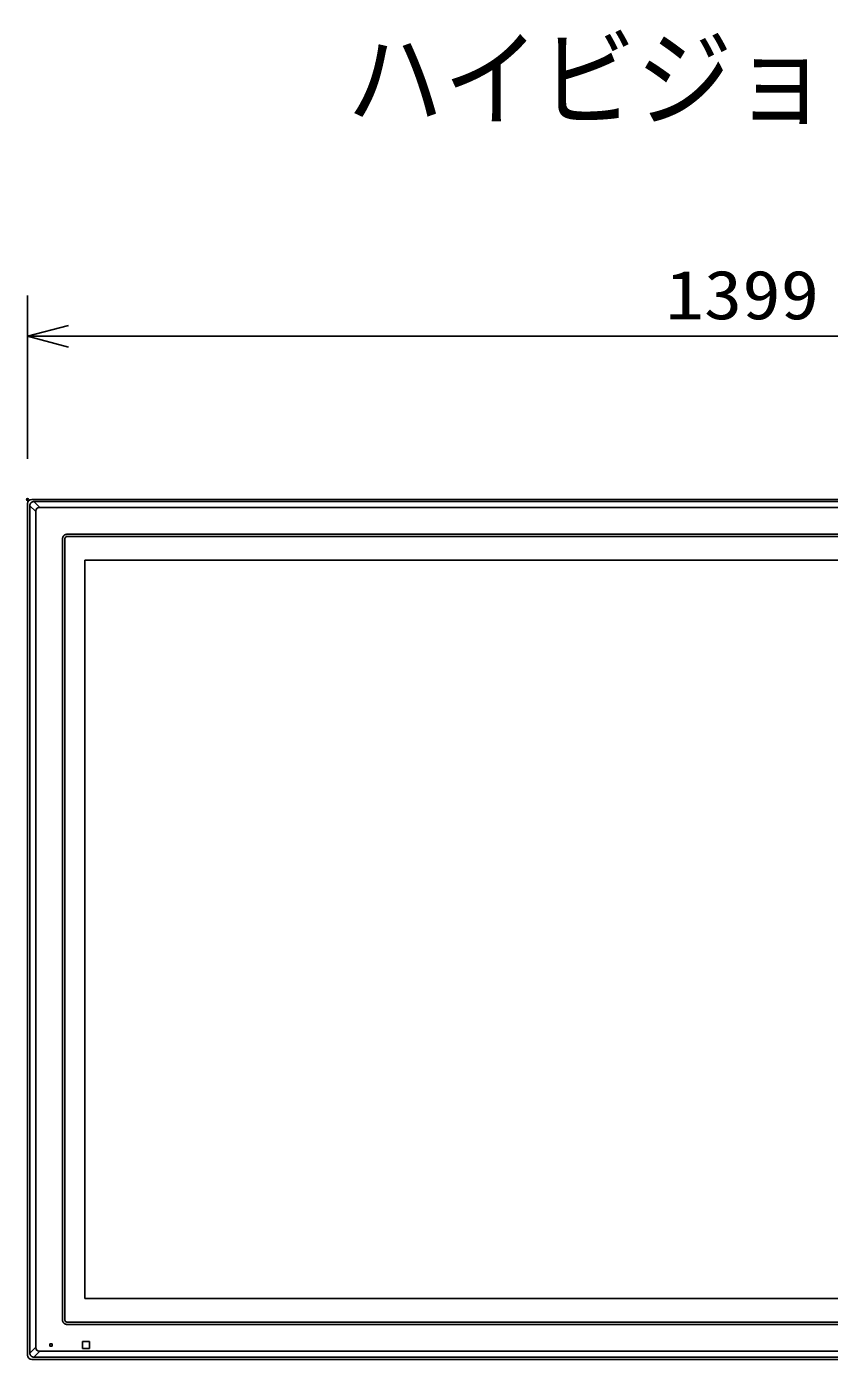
# Model space of a CAD drawing. Units: millimetres, scale not verified. Extents: x -63 to 63, y -57 to 57.
# Drawn here: x -51.2 to -11.9, y -7.9 to 57.4 of the extents above; entities that cross this region are included whole.
import ezdxf
from ezdxf.enums import TextEntityAlignment as Align

# ---------------------------------------------------------------- set-up
doc = ezdxf.new("R2010")
doc.units = ezdxf.units.MM
doc.header["$LTSCALE"] = 0.190236
doc.header["$PDMODE"] = 32
doc.header["$PDSIZE"] = 0.0951
for name, color, linetype in [('0-0_GAIKEI', 1, 'Continuous'), ('0-1_TOUROKU', 7, 'Continuous'), ('0-2_MOJI1', 2, 'Continuous')]:
    doc.layers.add(name, color=color, linetype=linetype)
doc.styles.add('ＭＳ ゴシック', font='')
doc.styles.get('ＭＳ ゴシック').set_extended_font_data('MS Gothic')

# ---------------------------------------------------------------- blocks, each defined once
blk = doc.blocks.new('_OPEN30')
at = {"layer": '0-1_TOUROKU'}
blk.add_line((0, 0), (-1, 0), dxfattribs=at)
blk.add_lwpolyline([(-1, 0.26795), (0, 0), (-1, -0.26795)], dxfattribs=at)

msp = doc.modelspace()

# ---------------------------------------------------------------- linework, layer by layer
at = {"layer": '0-0_GAIKEI', "color": 3}
for p, q in [((-51.1563, 36.2108), (-51.1563, 44.2108)), ((-49.1563, 42.2108), (16.7938, 42.2108))]:
    msp.add_line(p, q, dxfattribs=at)
at = {"layer": '0-0_GAIKEI', "color": 7}
for p, q in [((-51.1563, 34.0174), (-51.1563, -7.7327)), ((-50.9563, 34.2174), (18.5938, 34.2174)), ((-50.9563, -7.9327), (18.5938, -7.9327))]:
    msp.add_line(p, q, dxfattribs=at)
at = {"layer": '0-0_GAIKEI'}
for p, q in [((18.4853, 34.1086), (-50.8537, 34.1086)), ((-50.5549, 33.8178), (-50.8457, 34.1086)), ((-51.0475, 33.9069), (-50.7567, 33.616)), ((-51.0474, 33.9089), (-51.0474, -7.6241)), ((-50.7567, -7.3582), (-50.7567, 33.6429)), ((-50.5818, 33.8178), (18.2194, 33.8178)), ((-49.4425, 32.2986), (-49.4425, -6.0139)), ((-49.3313, 32.2925), (-49.3313, -6.0078)), ((16.875, 32.5036), (-49.2375, 32.5036)), ((16.869, 32.3924), (-49.2314, 32.3924)), ((-48.3513, 31.2299), (15.9888, 31.2299)), ((-48.3513, -4.9452), (-48.3513, 31.2299)), ((-48.3513, -4.9452), (15.9888, -4.9452)), ((-49.2375, -6.2189), (16.875, -6.2189)), ((-49.2314, -6.1077), (16.869, -6.1077)), ((-50.0613, -7.1777), (-50.0613, -7.2877)), ((-49.9513, -7.1777), (-50.0613, -7.1777)), ((-49.9513, -7.2877), (-49.9513, -7.1777)), ((-48.4663, -7.0826), (-48.4663, -7.3828)), ((-48.1412, -7.0577), (-48.4414, -7.0577)), ((-48.1163, -7.3828), (-48.1163, -7.0826)), ((-50.7567, -7.3313), (-51.0474, -7.6221)), ((-50.8477, -7.8238), (18.4853, -7.8238)), ((-50.8457, -7.8238), (-50.5549, -7.5331)), ((18.2194, -7.5331), (-50.5818, -7.5331)), ((-50.0613, -7.2877), (-49.9513, -7.2877)), ((-48.4414, -7.4077), (-48.1412, -7.4077))]:
    msp.add_line(p, q, dxfattribs=at)
for points in [[(-51.0241, 34.0029), (-51.025, 34.0013), (-51.0258, 33.9996), (-51.0266, 33.998), (-51.0275, 33.9963), (-51.0283, 33.9947), (-51.029, 33.993), (-51.0298, 33.9913), (-51.0306, 33.9896), (-51.0313, 33.9879), (-51.032, 33.9863), (-51.0327, 33.9845), (-51.0334, 33.9828), (-51.0341, 33.9811), (-51.0348, 33.9794), (-51.0354, 33.9777), (-51.036, 33.9759), (-51.0366, 33.9742), (-51.0372, 33.9724), (-51.0378, 33.9707), (-51.0384, 33.9689), (-51.0389, 33.9672), (-51.0394, 33.9654), (-51.04, 33.9636), (-51.0404, 33.9618), (-51.0409, 33.9601), (-51.0414, 33.9583), (-51.0418, 33.9565), (-51.0423, 33.9547), (-51.0427, 33.9529), (-51.0431, 33.9511), (-51.0434, 33.9493), (-51.0438, 33.9475), (-51.0442, 33.9456), (-51.0445, 33.9438), (-51.0448, 33.942), (-51.0451, 33.9402), (-51.0454, 33.9384), (-51.0456, 33.9365), (-51.0459, 33.9347)], [(-50.9796, 34.059), (-50.981, 34.0578), (-50.9824, 34.0566), (-50.9837, 34.0553), (-50.9851, 34.0541), (-50.9864, 34.0528), (-50.9878, 34.0515), (-50.9891, 34.0502), (-50.9904, 34.0489), (-50.9917, 34.0476), (-50.9929, 34.0462), (-50.9942, 34.0449), (-50.9954, 34.0435), (-50.9967, 34.0422), (-50.9979, 34.0408), (-50.9991, 34.0394), (-51.0003, 34.038), (-51.0015, 34.0366), (-51.0027, 34.0352), (-51.0038, 34.0337), (-51.005, 34.0323), (-51.0061, 34.0308), (-51.0072, 34.0293), (-51.0083, 34.0279), (-51.0094, 34.0264), (-51.0105, 34.0249), (-51.0116, 34.0234), (-51.0126, 34.0219), (-51.0137, 34.0203), (-51.0147, 34.0188), (-51.0157, 34.0172), (-51.0167, 34.0157), (-51.0177, 34.0141), (-51.0186, 34.0125), (-51.0196, 34.011), (-51.0205, 34.0094), (-51.0214, 34.0078), (-51.0223, 34.0062), (-51.0232, 34.0045), (-51.0241, 34.0029)], [(-50.9182, 34.0959), (-50.92, 34.0952), (-50.9217, 34.0946), (-50.9234, 34.0939), (-50.9251, 34.0932), (-50.9268, 34.0924), (-50.9285, 34.0917), (-50.9302, 34.0909), (-50.9319, 34.0902), (-50.9335, 34.0894), (-50.9352, 34.0886), (-50.9369, 34.0878), (-50.9385, 34.0869), (-50.9401, 34.0861), (-50.9418, 34.0852), (-50.9434, 34.0844), (-50.945, 34.0835), (-50.9466, 34.0826), (-50.9482, 34.0817), (-50.9498, 34.0807), (-50.9514, 34.0798), (-50.953, 34.0788), (-50.9545, 34.0778), (-50.9561, 34.0768), (-50.9577, 34.0758), (-50.9592, 34.0748), (-50.9607, 34.0738), (-50.9622, 34.0727), (-50.9637, 34.0717), (-50.9652, 34.0706), (-50.9667, 34.0695), (-50.9682, 34.0684), (-50.9697, 34.0673), (-50.9711, 34.0661), (-50.9726, 34.065), (-50.974, 34.0638), (-50.9754, 34.0626), (-50.9768, 34.0615), (-50.9782, 34.0603), (-50.9796, 34.059)], [(-50.8478, 34.1087), (-50.8496, 34.1087), (-50.8515, 34.1086), (-50.8533, 34.1086), (-50.8552, 34.1085), (-50.857, 34.1085), (-50.8589, 34.1084), (-50.8607, 34.1083), (-50.8625, 34.1081), (-50.8644, 34.108), (-50.8662, 34.1078), (-50.8681, 34.1077), (-50.8699, 34.1075), (-50.8717, 34.1073), (-50.8736, 34.107), (-50.8754, 34.1068), (-50.8772, 34.1065), (-50.8791, 34.1062), (-50.8809, 34.106), (-50.8827, 34.1056), (-50.8845, 34.1053), (-50.8863, 34.105), (-50.8881, 34.1046), (-50.8899, 34.1042), (-50.8917, 34.1038), (-50.8935, 34.1034), (-50.8953, 34.103), (-50.8971, 34.1025), (-50.8989, 34.1021), (-50.9007, 34.1016), (-50.9025, 34.1011), (-50.9043, 34.1006), (-50.906, 34.1001), (-50.9078, 34.0995), (-50.9095, 34.0989), (-50.9113, 34.0984), (-50.913, 34.0978), (-50.9148, 34.0972), (-50.9165, 34.0965), (-50.9182, 34.0959)], [(-51.0459, 33.9347), (-51.0461, 33.9329), (-51.0463, 33.931), (-51.0465, 33.9292), (-51.0467, 33.9274), (-51.0468, 33.9255), (-51.047, 33.9237), (-51.0471, 33.9218), (-51.0472, 33.92), (-51.0473, 33.9182), (-51.0474, 33.9163), (-51.0474, 33.9145), (-51.0475, 33.9126), (-51.0475, 33.9108), (-51.0475, 33.9089)], [(-49.4407, 32.325), (-49.4409, 32.3231), (-49.4411, 32.3213), (-49.4413, 32.3194), (-49.4415, 32.3175), (-49.4417, 32.3156), (-49.4419, 32.3137), (-49.442, 32.3118), (-49.4421, 32.31), (-49.4422, 32.3081), (-49.4423, 32.3062), (-49.4424, 32.3043), (-49.4424, 32.3024), (-49.4424, 32.3005), (-49.4425, 32.2986)], [(-49.4181, 32.3949), (-49.419, 32.3932), (-49.4198, 32.3915), (-49.4207, 32.3898), (-49.4215, 32.3881), (-49.4223, 32.3864), (-49.4232, 32.3847), (-49.4239, 32.383), (-49.4247, 32.3813), (-49.4255, 32.3795), (-49.4262, 32.3778), (-49.4269, 32.376), (-49.4277, 32.3743), (-49.4284, 32.3725), (-49.429, 32.3708), (-49.4297, 32.369), (-49.4304, 32.3672), (-49.431, 32.3654), (-49.4316, 32.3636), (-49.4322, 32.3618), (-49.4328, 32.36), (-49.4334, 32.3582), (-49.4339, 32.3564), (-49.4344, 32.3546), (-49.435, 32.3528), (-49.4355, 32.351), (-49.4359, 32.3491), (-49.4364, 32.3473), (-49.4369, 32.3455), (-49.4373, 32.3436), (-49.4377, 32.3418), (-49.4381, 32.3399), (-49.4385, 32.3381), (-49.4389, 32.3362), (-49.4392, 32.3344), (-49.4395, 32.3325), (-49.4398, 32.3306), (-49.4401, 32.3288), (-49.4404, 32.3269), (-49.4407, 32.325)], [(-49.3726, 32.4524), (-49.374, 32.4512), (-49.3754, 32.4499), (-49.3768, 32.4486), (-49.3781, 32.4473), (-49.3795, 32.446), (-49.3809, 32.4447), (-49.3822, 32.4434), (-49.3835, 32.442), (-49.3849, 32.4407), (-49.3862, 32.4393), (-49.3875, 32.4379), (-49.3887, 32.4365), (-49.39, 32.4351), (-49.3913, 32.4337), (-49.3925, 32.4323), (-49.3937, 32.4308), (-49.3949, 32.4294), (-49.3961, 32.4279), (-49.3973, 32.4264), (-49.3985, 32.4249), (-49.3997, 32.4235), (-49.4008, 32.4219), (-49.4019, 32.4204), (-49.4031, 32.4189), (-49.4042, 32.4174), (-49.4053, 32.4158), (-49.4063, 32.4143), (-49.4074, 32.4127), (-49.4084, 32.4111), (-49.4095, 32.4095), (-49.4105, 32.4079), (-49.4115, 32.4063), (-49.4125, 32.4047), (-49.4135, 32.4031), (-49.4144, 32.4015), (-49.4154, 32.3998), (-49.4163, 32.3982), (-49.4172, 32.3965), (-49.4181, 32.3949)], [(-49.3096, 32.4902), (-49.3114, 32.4895), (-49.3131, 32.4888), (-49.3149, 32.4881), (-49.3166, 32.4874), (-49.3184, 32.4866), (-49.3201, 32.4859), (-49.3218, 32.4851), (-49.3236, 32.4843), (-49.3253, 32.4835), (-49.327, 32.4827), (-49.3287, 32.4818), (-49.3304, 32.481), (-49.332, 32.4801), (-49.3337, 32.4792), (-49.3354, 32.4783), (-49.337, 32.4774), (-49.3387, 32.4765), (-49.3403, 32.4755), (-49.342, 32.4746), (-49.3436, 32.4736), (-49.3452, 32.4726), (-49.3468, 32.4716), (-49.3484, 32.4706), (-49.35, 32.4696), (-49.3516, 32.4685), (-49.3531, 32.4675), (-49.3547, 32.4664), (-49.3562, 32.4653), (-49.3578, 32.4642), (-49.3593, 32.4631), (-49.3608, 32.462), (-49.3623, 32.4608), (-49.3638, 32.4597), (-49.3653, 32.4585), (-49.3668, 32.4573), (-49.3682, 32.4561), (-49.3697, 32.4549), (-49.3711, 32.4537), (-49.3726, 32.4524)], [(-49.2375, 32.5036), (-49.2393, 32.5036), (-49.2412, 32.5036), (-49.2431, 32.5035), (-49.245, 32.5034), (-49.2469, 32.5034), (-49.2488, 32.5033), (-49.2507, 32.5031), (-49.2526, 32.503), (-49.2545, 32.5028), (-49.2563, 32.5027), (-49.2582, 32.5025), (-49.2601, 32.5023), (-49.262, 32.502), (-49.2639, 32.5018), (-49.2657, 32.5015), (-49.2676, 32.5013), (-49.2695, 32.501), (-49.2713, 32.5007), (-49.2732, 32.5003), (-49.2751, 32.5), (-49.2769, 32.4996), (-49.2788, 32.4992), (-49.2806, 32.4988), (-49.2825, 32.4984), (-49.2843, 32.498), (-49.2862, 32.4975), (-49.288, 32.4971), (-49.2898, 32.4966), (-49.2916, 32.4961), (-49.2935, 32.4956), (-49.2953, 32.495), (-49.2971, 32.4945), (-49.2989, 32.4939), (-49.3007, 32.4934), (-49.3025, 32.4928), (-49.3043, 32.4921), (-49.3061, 32.4915), (-49.3078, 32.4909), (-49.3096, 32.4902)], [(-49.4425, -6.0139), (-49.4424, -6.0157), (-49.4424, -6.0176), (-49.4424, -6.0195), (-49.4423, -6.0214), (-49.4422, -6.0233), (-49.4421, -6.0252), (-49.442, -6.0271), (-49.4419, -6.029), (-49.4417, -6.0309), (-49.4415, -6.0327), (-49.4413, -6.0346), (-49.4411, -6.0365), (-49.4409, -6.0384), (-49.4407, -6.0403), (-49.4404, -6.0421), (-49.4401, -6.044), (-49.4398, -6.0459), (-49.4395, -6.0477), (-49.4392, -6.0496), (-49.4388, -6.0515), (-49.4385, -6.0533), (-49.4381, -6.0552), (-49.4377, -6.057), (-49.4373, -6.0589), (-49.4368, -6.0607), (-49.4364, -6.0626), (-49.4359, -6.0644), (-49.4355, -6.0662), (-49.435, -6.068), (-49.4344, -6.0699), (-49.4339, -6.0717), (-49.4334, -6.0735), (-49.4328, -6.0753), (-49.4322, -6.0771), (-49.4316, -6.0789), (-49.431, -6.0807), (-49.4304, -6.0825), (-49.4297, -6.0842), (-49.4291, -6.086)], [(-49.4291, -6.086), (-49.4284, -6.0878), (-49.4277, -6.0895), (-49.427, -6.0913), (-49.4262, -6.093), (-49.4255, -6.0948), (-49.4247, -6.0965), (-49.4239, -6.0982), (-49.4232, -6.1), (-49.4224, -6.1017), (-49.4215, -6.1034), (-49.4207, -6.1051), (-49.4198, -6.1068), (-49.419, -6.1084), (-49.4181, -6.1101), (-49.4172, -6.1118), (-49.4163, -6.1134), (-49.4153, -6.1151), (-49.4144, -6.1167), (-49.4134, -6.1183), (-49.4125, -6.12), (-49.4115, -6.1216), (-49.4105, -6.1232), (-49.4095, -6.1248), (-49.4084, -6.1264), (-49.4074, -6.128), (-49.4063, -6.1295), (-49.4053, -6.1311), (-49.4042, -6.1326), (-49.4031, -6.1342), (-49.402, -6.1357), (-49.4008, -6.1372), (-49.3997, -6.1387), (-49.3985, -6.1402), (-49.3974, -6.1417), (-49.3962, -6.1432), (-49.395, -6.1446), (-49.3937, -6.1461), (-49.3925, -6.1475), (-49.3913, -6.1489)], [(-49.3913, -6.1489), (-49.39, -6.1504), (-49.3888, -6.1518), (-49.3875, -6.1532), (-49.3862, -6.1545), (-49.3849, -6.1559), (-49.3835, -6.1573), (-49.3822, -6.1586), (-49.3809, -6.1599), (-49.3795, -6.1613), (-49.3781, -6.1626), (-49.3768, -6.1639), (-49.3754, -6.1651), (-49.374, -6.1664), (-49.3725, -6.1677), (-49.3711, -6.1689), (-49.3697, -6.1701), (-49.3682, -6.1713), (-49.3668, -6.1725), (-49.3653, -6.1737), (-49.3638, -6.1749), (-49.3623, -6.1761), (-49.3608, -6.1772), (-49.3593, -6.1783), (-49.3578, -6.1795), (-49.3562, -6.1806), (-49.3547, -6.1817), (-49.3531, -6.1827), (-49.3516, -6.1838), (-49.35, -6.1848), (-49.3484, -6.1859), (-49.3468, -6.1869), (-49.3452, -6.1879), (-49.3436, -6.1889), (-49.342, -6.1899), (-49.3403, -6.1908), (-49.3387, -6.1918), (-49.337, -6.1927), (-49.3354, -6.1936), (-49.3337, -6.1945)], [(-49.3337, -6.1945), (-49.332, -6.1954), (-49.3304, -6.1962), (-49.3287, -6.1971), (-49.327, -6.1979), (-49.3253, -6.1987), (-49.3236, -6.1996), (-49.3218, -6.2003), (-49.3201, -6.2011), (-49.3184, -6.2019), (-49.3166, -6.2026), (-49.3149, -6.2033), (-49.3131, -6.2041), (-49.3114, -6.2048), (-49.3096, -6.2054), (-49.3078, -6.2061), (-49.3061, -6.2067), (-49.3043, -6.2074), (-49.3025, -6.208), (-49.3007, -6.2086), (-49.2989, -6.2092), (-49.2971, -6.2098), (-49.2953, -6.2103), (-49.2935, -6.2108), (-49.2917, -6.2114), (-49.2898, -6.2119), (-49.288, -6.2123), (-49.2862, -6.2128), (-49.2843, -6.2133), (-49.2825, -6.2137), (-49.2806, -6.2141), (-49.2788, -6.2145), (-49.2769, -6.2149), (-49.2751, -6.2153), (-49.2732, -6.2156), (-49.2714, -6.2159), (-49.2695, -6.2162), (-49.2676, -6.2165), (-49.2657, -6.2168), (-49.2639, -6.2171)], [(-49.2639, -6.2171), (-49.262, -6.2173), (-49.2601, -6.2175), (-49.2582, -6.2177), (-49.2564, -6.2179), (-49.2545, -6.2181), (-49.2526, -6.2183), (-49.2507, -6.2184), (-49.2488, -6.2185), (-49.2469, -6.2186), (-49.245, -6.2187), (-49.2431, -6.2188), (-49.2412, -6.2188), (-49.2394, -6.2188), (-49.2375, -6.2189)], [(-51.0475, -7.6242), (-51.0475, -7.626), (-51.0475, -7.6279), (-51.0474, -7.6297), (-51.0474, -7.6316), (-51.0473, -7.6334), (-51.0472, -7.6353), (-51.0471, -7.6371), (-51.047, -7.6389), (-51.0468, -7.6408), (-51.0467, -7.6426), (-51.0465, -7.6445), (-51.0463, -7.6463), (-51.0461, -7.6481), (-51.0459, -7.65), (-51.0456, -7.6518), (-51.0454, -7.6536), (-51.0451, -7.6554), (-51.0448, -7.6573), (-51.0445, -7.6591), (-51.0442, -7.6609), (-51.0438, -7.6627), (-51.0434, -7.6645), (-51.0431, -7.6663), (-51.0427, -7.6681), (-51.0423, -7.6699), (-51.0418, -7.6717), (-51.0414, -7.6735), (-51.0409, -7.6753), (-51.0404, -7.6771), (-51.04, -7.6789), (-51.0394, -7.6806), (-51.0389, -7.6824), (-51.0384, -7.6842), (-51.0378, -7.6859), (-51.0372, -7.6877), (-51.0366, -7.6894), (-51.036, -7.6912), (-51.0354, -7.6929), (-51.0348, -7.6946)], [(-51.0348, -7.6946), (-51.0341, -7.6964), (-51.0334, -7.6981), (-51.0327, -7.6998), (-51.032, -7.7015), (-51.0313, -7.7032), (-51.0306, -7.7049), (-51.0298, -7.7066), (-51.029, -7.7083), (-51.0283, -7.7099), (-51.0275, -7.7116), (-51.0266, -7.7132), (-51.0258, -7.7149), (-51.025, -7.7165), (-51.0241, -7.7182), (-51.0232, -7.7198), (-51.0223, -7.7214), (-51.0214, -7.723), (-51.0205, -7.7246), (-51.0196, -7.7262), (-51.0186, -7.7278), (-51.0177, -7.7294), (-51.0167, -7.7309), (-51.0157, -7.7325), (-51.0147, -7.734), (-51.0137, -7.7356), (-51.0126, -7.7371), (-51.0116, -7.7386), (-51.0105, -7.7401), (-51.0094, -7.7416), (-51.0083, -7.7431), (-51.0072, -7.7446), (-51.0061, -7.7461), (-51.005, -7.7475), (-51.0038, -7.749), (-51.0027, -7.7504), (-51.0015, -7.7518), (-51.0003, -7.7532), (-50.9991, -7.7547), (-50.9979, -7.756)], [(-50.9979, -7.756), (-50.9967, -7.7574), (-50.9954, -7.7588), (-50.9942, -7.7601), (-50.9929, -7.7615), (-50.9917, -7.7628), (-50.9904, -7.7642), (-50.9891, -7.7655), (-50.9878, -7.7668), (-50.9864, -7.768), (-50.9851, -7.7693), (-50.9837, -7.7706), (-50.9824, -7.7718), (-50.981, -7.7731), (-50.9796, -7.7743), (-50.9782, -7.7755), (-50.9768, -7.7767), (-50.9754, -7.7779), (-50.974, -7.7791), (-50.9726, -7.7802), (-50.9711, -7.7814), (-50.9697, -7.7825), (-50.9682, -7.7836), (-50.9667, -7.7847), (-50.9652, -7.7858), (-50.9637, -7.7869), (-50.9622, -7.788), (-50.9607, -7.789), (-50.9592, -7.7901), (-50.9577, -7.7911), (-50.9561, -7.7921), (-50.9545, -7.7931), (-50.953, -7.7941), (-50.9514, -7.795), (-50.9498, -7.796), (-50.9482, -7.7969), (-50.9466, -7.7978), (-50.945, -7.7987), (-50.9434, -7.7996), (-50.9418, -7.8005)], [(-50.9418, -7.8005), (-50.9401, -7.8014), (-50.9385, -7.8022), (-50.9369, -7.803), (-50.9352, -7.8038), (-50.9335, -7.8046), (-50.9319, -7.8054), (-50.9302, -7.8062), (-50.9285, -7.807), (-50.9268, -7.8077), (-50.9251, -7.8084), (-50.9234, -7.8091), (-50.9217, -7.8098), (-50.92, -7.8105), (-50.9182, -7.8111), (-50.9165, -7.8118), (-50.9148, -7.8124), (-50.913, -7.813), (-50.9113, -7.8136), (-50.9095, -7.8142), (-50.9078, -7.8148), (-50.906, -7.8153), (-50.9043, -7.8158), (-50.9025, -7.8164), (-50.9007, -7.8168), (-50.8989, -7.8173), (-50.8971, -7.8178), (-50.8953, -7.8182), (-50.8935, -7.8187), (-50.8917, -7.8191), (-50.8899, -7.8195), (-50.8881, -7.8199), (-50.8863, -7.8202), (-50.8845, -7.8206), (-50.8827, -7.8209), (-50.8809, -7.8212), (-50.8791, -7.8215), (-50.8772, -7.8218), (-50.8754, -7.822), (-50.8736, -7.8223)], [(-50.8736, -7.8223), (-50.8717, -7.8225), (-50.8699, -7.8227), (-50.8681, -7.8229), (-50.8662, -7.8231), (-50.8644, -7.8232), (-50.8625, -7.8234), (-50.8607, -7.8235), (-50.8589, -7.8236), (-50.857, -7.8237), (-50.8552, -7.8238), (-50.8533, -7.8238), (-50.8515, -7.8239), (-50.8496, -7.8239), (-50.8478, -7.8239)]]:
    msp.add_lwpolyline(points, dxfattribs=at)
at = {"layer": '0-0_GAIKEI', "color": 7}
for centre, start, end in [((-50.9563, 34.0174), 90.07847, 179.92153), ((-50.9563, -7.7327), 180.07847, 269.92153)]:
    msp.add_arc(centre, 0.2, start, end, dxfattribs=at)
at = {"layer": '0-0_GAIKEI'}
for centre, start, end in [((-50.9563, 34.0174), 179.92153, 180), ((-50.9563, 34.0174), 90, 90.07847), ((-50.9563, -7.7327), 180, 180.07847), ((-50.9563, -7.7327), 269.92153, 270)]:
    msp.add_arc(centre, 0.2, start, end, dxfattribs=at)
for centre, major_axis, ratio, start_param, end_param in [((-50.1526, 33.2138), (-0.5586, 0.5586), 0.411395, 5.8928943, 6.6734763), ((-49.2311, 32.2923), (-0.0709, 0.0709), 0.997265, 5.4991567, 7.0672139), ((-49.2311, -6.0075), (-0.0709, -0.0709), 0.997265, 5.4991567, 7.0672139), ((-48.4412, -7.0828), (-0.0178, 0.0178), 0.992433, 5.5015852, 7.0647854), ((-48.1414, -7.0828), (-0.0178, -0.0178), 0.992433, 2.3599926, 3.9231927), ((-50.1526, -6.929), (-0.5586, -0.5586), 0.411395, 5.8928943, 6.6734763), ((-48.4412, -7.3826), (-0.0178, -0.0178), 0.992433, 5.5015852, 7.0647854), ((-48.1414, -7.3826), (-0.0178, 0.0178), 0.992433, 2.3599926, 3.9231927)]:
    msp.add_ellipse(centre, major_axis=major_axis, ratio=ratio, start_param=start_param, end_param=end_param, dxfattribs=at)
at = {"layer": '0-1_TOUROKU'}
msp.add_point((-51.1563, 34.2108), dxfattribs=at)

# ---------------------------------------------------------------- block references
at = {"layer": '0-0_GAIKEI', "xscale": 2, "yscale": 2, "rotation": 180}
msp.add_blockref('_OPEN30', (-51.1563, 42.2108), dxfattribs=at)

# ---------------------------------------------------------------- texts
at = {"layer": '0-0_GAIKEI', "color": 3, "style": 'ＭＳ ゴシック', "width": 1.15}
msp.add_text('1399', height=2.406, dxfattribs=at).set_placement((-19.8886, 42.3204), align=Align.BOTTOM_LEFT)
at = {"layer": '0-2_MOJI1', "style": 'ＭＳ ゴシック', "width": 0.9}
msp.add_text('ハイビジョンプラズマディスプレイ', height=3.848, dxfattribs=at).set_placement((-35.5001, 51.7599), align=Align.BOTTOM_LEFT)

doc.saveas('drawing.dxf')
